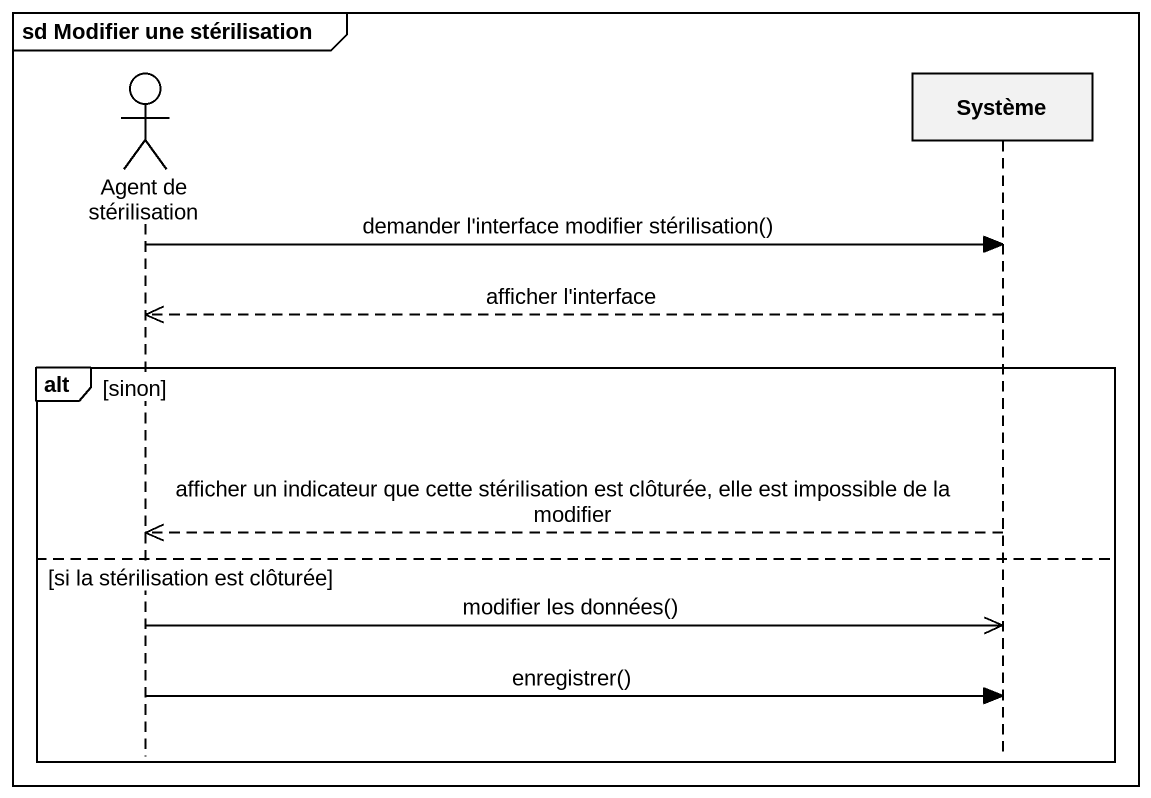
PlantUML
@startuml
mainframe sd Modifier une stérilisation
hide footbox
actor "Agent de stérilisation" as Agent_de_stérilisation
participant Système

Agent_de_stérilisation -> Système : demander l'interface modifier stérilisation()
Système -->> Agent_de_stérilisation : afficher l'interface
alt sinon
  Système -->> Agent_de_stérilisation : afficher un indicateur que cette stérilisation est clôturée, elle est impossible de la modifier
else si la stérilisation est clôturée
  Agent_de_stérilisation ->> Système : modifier les données()
  Agent_de_stérilisation -> Système : enregistrer()
end
@enduml
